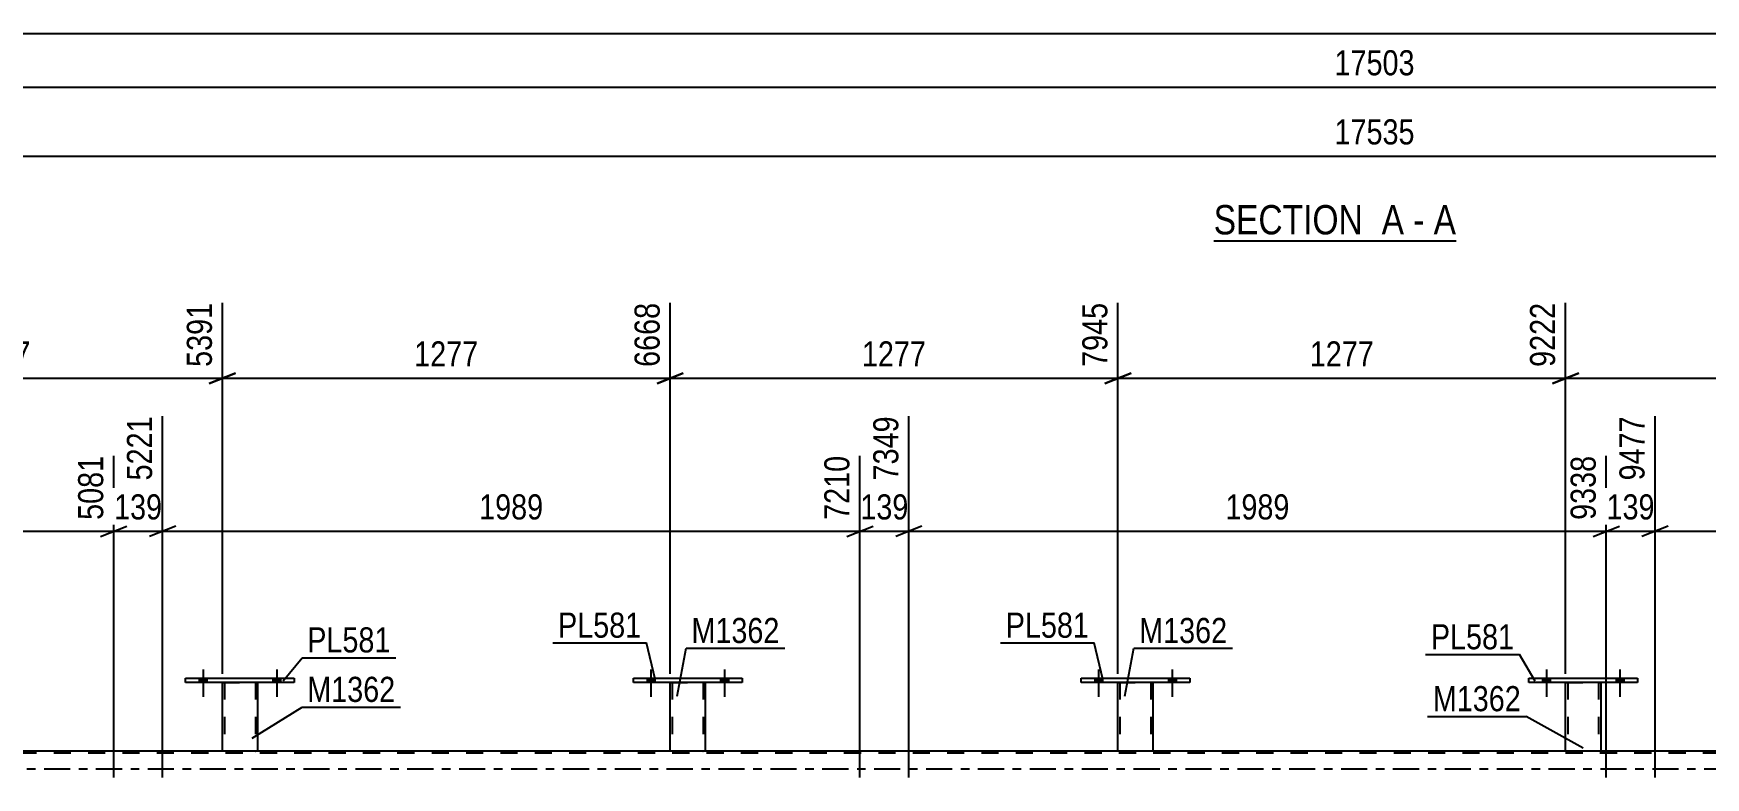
# Model space of a CAD drawing. Header units: millimetres. Extents: x -111 to 730, y -402 to 192.
# Drawn here: x 175.5 to 366.3, y -1 to 83.8 of the extents above; entities that cross this region are included whole.
import ezdxf

# ---------------------------------------------------------------- set-up
doc = ezdxf.new("R2010")
doc.units = ezdxf.units.MM
doc.linetypes.add('DXK_LINE_DOT2', pattern=[3.9198, 1.9599, -1.9599])
doc.linetypes.add('DXK_LINE_DOT3', pattern=[5.9187, 2.979, -0.9799, 0.9799, -0.9799])
doc.styles.add('Arial Narrow', font='ARIALN.TTF', dxfattribs={"height": 0.2})

# ---------------------------------------------------------------- blocks, each defined once
blk = doc.blocks.new('Unknown-192539618-11 - 1348')
at = {"color": 6, "linetype": 'Continuous'}
blk.add_line((310.14, 60.17), (337.79, 60.17), dxfattribs=at)
at = {"color": 0, "linetype": 'Continuous'}
for points in [[(328.25, 60.92), (328.25, 64.42), (310.14, 64.42), (310.14, 60.92)], [(331.85, 60.92), (331.85, 64.42), (329.3, 64.42), (329.3, 60.92)], [(334.18, 60.92), (334.18, 64.42), (332.9, 64.42), (332.9, 60.92)], [(337.79, 60.92), (337.79, 64.42), (335.23, 64.42), (335.23, 60.92)]]:
    blk.add_wipeout(points, dxfattribs=at)
at = {"color": 7, "linetype": 'Continuous', "style": 'Arial Narrow'}
for s, p in [('SECTION ', (310.14, 60.92)), ('A', (329.3, 60.92)), ('A', (335.23, 60.92)), ('-', (332.9, 60.92))]:
    blk.add_text(s, height=3.34, dxfattribs=at).set_placement(p)
blk = doc.blocks.new('Bolt-192539618-10839 - 2095')
at = {"linetype": 'Continuous'}
for points in [[(245.49, 9.84), (246.37, 9.84), (246.37, 10.32), (245.49, 10.32)], [(253.89, 9.84), (254.77, 9.84), (254.77, 10.32), (253.89, 10.32)]]:
    blk.add_hatch(color=1, dxfattribs=at).paths.add_polyline_path(points)
at = {"color": 1, "linetype": 'Continuous'}
for p, q in [((245.49, 10.32), (245.49, 9.84)), ((245.93, 11.32), (245.93, 8.2)), ((246.37, 10.32), (246.37, 9.84)), ((253.89, 10.32), (253.89, 9.84)), ((254.33, 11.32), (254.33, 8.2)), ((254.77, 10.32), (254.77, 9.84))]:
    blk.add_line(p, q, dxfattribs=at)
blk = doc.blocks.new('Part-192539618-2163 - 2095')
at = {"color": 2, "linetype": 'Continuous'}
for p, q in [((197.05, 2), (149.97, 2)), ((248.13, 2), (201.05, 2)), ((299.21, 2), (252.13, 2)), ((350.29, 2), (303.21, 2)), ((401.37, 2), (354.29, 2))]:
    blk.add_line(p, q, dxfattribs=at)
at = {"color": 7, "linetype": 'DXK_LINE_DOT2'}
for p, q in [((201.05, 2), (197.05, 2)), ((252.13, 2), (248.13, 2)), ((303.21, 2), (299.21, 2)), ((354.29, 2), (350.29, 2)), ((681.5, 1.76), (-18.61, 1.76))]:
    blk.add_line(p, q, dxfattribs=at)
at = {"color": 7, "linetype": 'DXK_LINE_DOT3'}
blk.add_line((-18.61, 0), (681.5, 0), dxfattribs=at)
blk = doc.blocks.new('Part-192539618-10813 - 2095')
at = {"color": 2, "linetype": 'Continuous'}
for p, q in [((346.09, 9.84), (346.09, 10.32)), ((346.09, 10.32), (358.49, 10.32)), ((358.49, 9.84), (346.09, 9.84)), ((358.49, 10.32), (358.49, 9.84))]:
    blk.add_line(p, q, dxfattribs=at)
blk = doc.blocks.new('Part-192539618-10806 - 2095')
at = {"color": 2, "linetype": 'Continuous'}
for p, q in [((197.05, 2), (197.05, 9.84)), ((201.05, 9.84), (201.05, 2)), ((201.01, 2), (197.05, 2)), ((201.05, 2), (201.01, 2))]:
    blk.add_line(p, q, dxfattribs=at)
at = {"color": 7, "linetype": 'DXK_LINE_DOT2'}
for p, q in [((197.05, 9.84), (201.05, 9.84)), ((197.05, 9.84), (197.05, 9.84)), ((197.05, 9.84), (197.05, 9.84)), ((197.29, 9.84), (197.29, 2)), ((200.81, 9.84), (200.81, 2)), ((201.05, 9.84), (201.05, 9.84)), ((201.05, 9.84), (201.05, 9.84)), ((200.79, 2), (200.81, 2))]:
    blk.add_line(p, q, dxfattribs=at)
blk = doc.blocks.new('Part-192539618-10808 - 2095')
at = {"color": 2, "linetype": 'Continuous'}
for p, q in [((248.13, 2), (248.13, 9.84)), ((252.13, 9.84), (252.13, 2)), ((252.09, 2), (248.13, 2)), ((252.13, 2), (252.09, 2))]:
    blk.add_line(p, q, dxfattribs=at)
at = {"color": 7, "linetype": 'DXK_LINE_DOT2'}
for p, q in [((248.13, 9.84), (252.13, 9.84)), ((248.13, 9.84), (248.13, 9.84)), ((248.13, 9.84), (248.13, 9.84)), ((248.37, 9.84), (248.37, 2)), ((251.89, 9.84), (251.89, 2)), ((252.13, 9.84), (252.13, 9.84)), ((252.13, 9.84), (252.13, 9.84)), ((251.87, 2), (251.89, 2))]:
    blk.add_line(p, q, dxfattribs=at)
blk = doc.blocks.new('Bolt-192539618-10843 - 2095')
at = {"linetype": 'Continuous'}
for points in [[(347.65, 9.84), (348.53, 9.84), (348.53, 10.32), (347.65, 10.32)], [(356.05, 9.84), (356.93, 9.84), (356.93, 10.32), (356.05, 10.32)]]:
    blk.add_hatch(color=1, dxfattribs=at).paths.add_polyline_path(points)
at = {"color": 1, "linetype": 'Continuous'}
for p, q in [((347.65, 10.32), (347.65, 9.84)), ((348.09, 11.32), (348.09, 8.2)), ((348.53, 10.32), (348.53, 9.84)), ((356.05, 10.32), (356.05, 9.84)), ((356.49, 11.32), (356.49, 8.2)), ((356.93, 10.32), (356.93, 9.84))]:
    blk.add_line(p, q, dxfattribs=at)
blk = doc.blocks.new('Bolt-192539618-10837 - 2095')
at = {"linetype": 'Continuous'}
for points in [[(194.41, 9.84), (195.29, 9.84), (195.29, 10.32), (194.41, 10.32)], [(202.81, 9.84), (203.69, 9.84), (203.69, 10.32), (202.81, 10.32)]]:
    blk.add_hatch(color=1, dxfattribs=at).paths.add_polyline_path(points)
at = {"color": 1, "linetype": 'Continuous'}
for p, q in [((194.41, 10.32), (194.41, 9.84)), ((194.85, 11.32), (194.85, 8.2)), ((195.29, 10.32), (195.29, 9.84)), ((202.81, 10.32), (202.81, 9.84)), ((203.25, 11.32), (203.25, 8.2)), ((203.69, 10.32), (203.69, 9.84))]:
    blk.add_line(p, q, dxfattribs=at)
blk = doc.blocks.new('Bolt-192539618-10836 - 2095')
at = {"linetype": 'Continuous'}
for points in [[(194.41, 9.84), (195.29, 9.84), (195.29, 10.32), (194.41, 10.32)], [(202.81, 9.84), (203.69, 9.84), (203.69, 10.32), (202.81, 10.32)]]:
    blk.add_hatch(color=1, dxfattribs=at).paths.add_polyline_path(points)
at = {"color": 1, "linetype": 'Continuous'}
for p, q in [((194.41, 10.32), (194.41, 9.84)), ((194.85, 11.32), (194.85, 8.2)), ((195.29, 10.32), (195.29, 9.84)), ((202.81, 10.32), (202.81, 9.84)), ((203.25, 11.32), (203.25, 8.2)), ((203.69, 10.32), (203.69, 9.84))]:
    blk.add_line(p, q, dxfattribs=at)
blk = doc.blocks.new('Part-192539618-10812 - 2095')
at = {"color": 2, "linetype": 'Continuous'}
for p, q in [((350.29, 2), (350.29, 9.84)), ((354.29, 9.84), (354.29, 2)), ((354.26, 2), (350.29, 2)), ((354.29, 2), (354.26, 2))]:
    blk.add_line(p, q, dxfattribs=at)
at = {"color": 7, "linetype": 'DXK_LINE_DOT2'}
for p, q in [((350.29, 9.84), (354.29, 9.84)), ((350.29, 9.84), (350.29, 9.84)), ((350.29, 9.84), (350.29, 9.84)), ((350.53, 9.84), (350.53, 2)), ((354.05, 9.84), (354.05, 2)), ((354.29, 9.84), (354.29, 9.84)), ((354.29, 9.84), (354.29, 9.84)), ((354.03, 2), (354.05, 2))]:
    blk.add_line(p, q, dxfattribs=at)
blk = doc.blocks.new('Part-192539618-10807 - 2095')
at = {"color": 2, "linetype": 'Continuous'}
for p, q in [((192.85, 9.84), (192.85, 10.32)), ((192.85, 10.32), (205.25, 10.32)), ((205.25, 9.84), (192.85, 9.84)), ((205.25, 10.32), (205.25, 9.84))]:
    blk.add_line(p, q, dxfattribs=at)
blk = doc.blocks.new('Part-192539618-10809 - 2095')
at = {"color": 2, "linetype": 'Continuous'}
for p, q in [((243.93, 9.84), (243.93, 10.32)), ((243.93, 10.32), (256.33, 10.32)), ((256.33, 9.84), (243.93, 9.84)), ((256.33, 10.32), (256.33, 9.84))]:
    blk.add_line(p, q, dxfattribs=at)
blk = doc.blocks.new('Part-192539618-10810 - 2095')
at = {"color": 2, "linetype": 'Continuous'}
for p, q in [((299.21, 2), (299.21, 9.84)), ((303.21, 9.84), (303.21, 2)), ((303.17, 2), (299.21, 2)), ((303.21, 2), (303.17, 2))]:
    blk.add_line(p, q, dxfattribs=at)
at = {"color": 7, "linetype": 'DXK_LINE_DOT2'}
for p, q in [((299.21, 9.84), (303.21, 9.84)), ((299.21, 9.84), (299.21, 9.84)), ((299.21, 9.84), (299.21, 9.84)), ((299.45, 9.84), (299.45, 2)), ((302.97, 9.84), (302.97, 2)), ((303.21, 9.84), (303.21, 9.84)), ((303.21, 9.84), (303.21, 9.84)), ((302.95, 2), (302.97, 2))]:
    blk.add_line(p, q, dxfattribs=at)
blk = doc.blocks.new('Part-192539618-10811 - 2095')
at = {"color": 2, "linetype": 'Continuous'}
for p, q in [((295.01, 9.84), (295.01, 10.32)), ((295.01, 10.32), (307.41, 10.32)), ((307.41, 9.84), (295.01, 9.84)), ((307.41, 10.32), (307.41, 9.84))]:
    blk.add_line(p, q, dxfattribs=at)
blk = doc.blocks.new('Bolt-192539618-10838 - 2095')
at = {"linetype": 'Continuous'}
for points in [[(245.49, 9.84), (246.37, 9.84), (246.37, 10.32), (245.49, 10.32)], [(253.89, 9.84), (254.77, 9.84), (254.77, 10.32), (253.89, 10.32)]]:
    blk.add_hatch(color=1, dxfattribs=at).paths.add_polyline_path(points)
at = {"color": 1, "linetype": 'Continuous'}
for p, q in [((245.49, 10.32), (245.49, 9.84)), ((245.93, 11.32), (245.93, 8.2)), ((246.37, 10.32), (246.37, 9.84)), ((253.89, 10.32), (253.89, 9.84)), ((254.33, 11.32), (254.33, 8.2)), ((254.77, 10.32), (254.77, 9.84))]:
    blk.add_line(p, q, dxfattribs=at)
blk = doc.blocks.new('Bolt-192539618-10840 - 2095')
at = {"linetype": 'Continuous'}
for points in [[(296.57, 9.84), (297.45, 9.84), (297.45, 10.32), (296.57, 10.32)], [(304.97, 9.84), (305.85, 9.84), (305.85, 10.32), (304.97, 10.32)]]:
    blk.add_hatch(color=1, dxfattribs=at).paths.add_polyline_path(points)
at = {"color": 1, "linetype": 'Continuous'}
for p, q in [((296.57, 10.32), (296.57, 9.84)), ((297.01, 11.32), (297.01, 8.2)), ((297.45, 10.32), (297.45, 9.84)), ((304.97, 10.32), (304.97, 9.84)), ((305.41, 11.32), (305.41, 8.2)), ((305.85, 10.32), (305.85, 9.84))]:
    blk.add_line(p, q, dxfattribs=at)
blk = doc.blocks.new('Bolt-192539618-10841 - 2095')
at = {"linetype": 'Continuous'}
for points in [[(296.57, 9.84), (297.45, 9.84), (297.45, 10.32), (296.57, 10.32)], [(304.97, 9.84), (305.85, 9.84), (305.85, 10.32), (304.97, 10.32)]]:
    blk.add_hatch(color=1, dxfattribs=at).paths.add_polyline_path(points)
at = {"color": 1, "linetype": 'Continuous'}
for p, q in [((296.57, 10.32), (296.57, 9.84)), ((297.01, 11.32), (297.01, 8.2)), ((297.45, 10.32), (297.45, 9.84)), ((304.97, 10.32), (304.97, 9.84)), ((305.41, 11.32), (305.41, 8.2)), ((305.85, 10.32), (305.85, 9.84))]:
    blk.add_line(p, q, dxfattribs=at)
blk = doc.blocks.new('Bolt-192539618-10842 - 2095')
at = {"linetype": 'Continuous'}
for points in [[(347.65, 9.84), (348.53, 9.84), (348.53, 10.32), (347.65, 10.32)], [(356.05, 9.84), (356.93, 9.84), (356.93, 10.32), (356.05, 10.32)]]:
    blk.add_hatch(color=1, dxfattribs=at).paths.add_polyline_path(points)
at = {"color": 1, "linetype": 'Continuous'}
for p, q in [((347.65, 10.32), (347.65, 9.84)), ((348.09, 11.32), (348.09, 8.2)), ((348.53, 10.32), (348.53, 9.84)), ((356.05, 10.32), (356.05, 9.84)), ((356.49, 11.32), (356.49, 8.2)), ((356.93, 10.32), (356.93, 9.84))]:
    blk.add_line(p, q, dxfattribs=at)
blk = doc.blocks.new('StraightDimension-192539618-1643 - 1348')
at = {"color": 7, "linetype": 'Continuous'}
blk.add_line((98.51, 83.82), (675.6, 83.82), dxfattribs=at)
blk = doc.blocks.new('StraightDimension-192539618-1882 - 1348')
at = {"color": 7, "linetype": 'Continuous'}
blk.add_line((-19.25, 69.82), (676.24, 69.82), dxfattribs=at)
at = {"color": 0}
blk.add_wipeout([(333.67, 70.57), (333.67, 74.77), (323.33, 74.77), (323.33, 70.57)], dxfattribs=at)
at = {"color": 3, "style": 'Arial Narrow'}
blk.add_text('17535', height=2.863, dxfattribs=at).set_placement((323.93, 71.17))
blk = doc.blocks.new('StraightDimension-192539618-6748 - 1348')
at = {"color": 7, "linetype": 'Continuous'}
blk.add_line((-18.61, 77.7), (675.6, 77.7), dxfattribs=at)
at = {"color": 0}
blk.add_wipeout([(333.67, 78.45), (333.67, 82.65), (323.33, 82.65), (323.33, 78.45)], dxfattribs=at)
at = {"color": 3, "style": 'Arial Narrow'}
blk.add_text('17503', height=2.863, dxfattribs=at).set_placement((323.93, 79.05))
blk = doc.blocks.new('StraightDimension-192539618-2521 - 2095')
at = {"color": 7, "linetype": 'Continuous'}
for p, q in [((105.09, -1), (105.09, 40.18)), ((184.65, -1), (184.65, 35.68)), ((106.59, 27.67), (103.59, 26.47)), ((105.09, 27.07), (184.65, 27.07)), ((183.15, 26.47), (186.15, 27.67))]:
    blk.add_line(p, q, dxfattribs=at)
at = {"color": 0, "linetype": 'Continuous'}
blk.add_wipeout([(184.05, 36.28), (179.85, 36.28), (179.85, 27.77), (184.05, 27.77)], dxfattribs=at)
at = {"color": 0}
blk.add_wipeout([(149.12, 27.82), (149.12, 32.02), (140.61, 32.02), (140.61, 27.82)], dxfattribs=at)
at = {"color": 3, "linetype": 'Continuous', "style": 'Arial Narrow'}
blk.add_text('5081', height=2.863, rotation=90.0002, dxfattribs=at).set_placement((183.45, 28.37))
at = {"color": 3, "style": 'Arial Narrow'}
blk.add_text('1989', height=2.863, dxfattribs=at).set_placement((141.21, 28.42))
blk = doc.blocks.new('StraightDimension-192539618-2594 - 2095')
at = {"color": 7, "linetype": 'Continuous'}
for p, q in [((275.36, -1), (275.36, 40.18)), ((269.78, -1), (269.78, 35.68)), ((268.28, 26.47), (271.28, 27.67)), ((269.78, 27.07), (275.36, 27.07)), ((276.86, 27.67), (273.86, 26.47))]:
    blk.add_line(p, q, dxfattribs=at)
at = {"color": 0}
blk.add_wipeout([(275.91, 27.82), (275.91, 32.02), (269.23, 32.02), (269.23, 27.82)], dxfattribs=at)
at = {"color": 0, "linetype": 'Continuous'}
blk.add_wipeout([(274.76, 40.78), (270.56, 40.78), (270.56, 32.27), (274.76, 32.27)], dxfattribs=at)
at = {"color": 3, "linetype": 'Continuous', "style": 'Arial Narrow'}
blk.add_text('7349', height=2.863, rotation=90.0002, dxfattribs=at).set_placement((274.16, 32.87))
at = {"color": 3, "style": 'Arial Narrow'}
blk.add_text('139', height=2.863, dxfattribs=at).set_placement((269.83, 28.42))
blk = doc.blocks.new('StraightDimension-192539618-35065 - 2095')
at = {"color": 7, "linetype": 'Continuous'}
for p, q in [((299.21, 10.84), (299.21, 53.12)), ((350.29, 10.84), (350.29, 53.12)), ((300.71, 45.11), (297.71, 43.91)), ((299.21, 44.51), (350.29, 44.51)), ((348.79, 43.91), (351.79, 45.11))]:
    blk.add_line(p, q, dxfattribs=at)
at = {"color": 0, "linetype": 'Continuous'}
blk.add_wipeout([(349.69, 53.72), (345.49, 53.72), (345.49, 45.21), (349.69, 45.21)], dxfattribs=at)
at = {"color": 0}
blk.add_wipeout([(329.01, 45.26), (329.01, 49.46), (320.5, 49.46), (320.5, 45.26)], dxfattribs=at)
at = {"color": 3, "linetype": 'Continuous', "style": 'Arial Narrow'}
blk.add_text('9222', height=2.863, rotation=90.0002, dxfattribs=at).set_placement((349.09, 45.81))
at = {"color": 3, "style": 'Arial Narrow'}
blk.add_text('1277', height=2.863, dxfattribs=at).set_placement((321.1, 45.86))
blk = doc.blocks.new('StraightDimension-192539618-2546 - 2095')
at = {"color": 7, "linetype": 'Continuous'}
for p, q in [((190.22, -1), (190.22, 40.18)), ((184.65, -1), (184.65, 35.68)), ((183.15, 26.47), (186.15, 27.67)), ((184.65, 27.07), (190.22, 27.07)), ((191.72, 27.67), (188.72, 26.47))]:
    blk.add_line(p, q, dxfattribs=at)
at = {"color": 0}
blk.add_wipeout([(190.78, 27.82), (190.78, 32.02), (184.09, 32.02), (184.09, 27.82)], dxfattribs=at)
at = {"color": 0, "linetype": 'Continuous'}
blk.add_wipeout([(189.62, 40.78), (185.42, 40.78), (185.42, 32.27), (189.62, 32.27)], dxfattribs=at)
at = {"color": 3, "linetype": 'Continuous', "style": 'Arial Narrow'}
blk.add_text('5221', height=2.863, rotation=90.0002, dxfattribs=at).set_placement((189.02, 32.87))
at = {"color": 3, "style": 'Arial Narrow'}
blk.add_text('139', height=2.863, dxfattribs=at).set_placement((184.69, 28.42))
blk = doc.blocks.new('StraightDimension-192539618-2570 - 2095')
at = {"color": 7, "linetype": 'Continuous'}
for p, q in [((190.22, -1), (190.22, 40.18)), ((269.78, -1), (269.78, 35.68)), ((191.72, 27.67), (188.72, 26.47)), ((190.22, 27.07), (269.78, 27.07)), ((268.28, 26.47), (271.28, 27.67))]:
    blk.add_line(p, q, dxfattribs=at)
at = {"color": 0, "linetype": 'Continuous'}
blk.add_wipeout([(269.18, 36.28), (264.98, 36.28), (264.98, 27.77), (269.18, 27.77)], dxfattribs=at)
at = {"color": 0}
blk.add_wipeout([(234.26, 27.82), (234.26, 32.02), (225.74, 32.02), (225.74, 27.82)], dxfattribs=at)
at = {"color": 3, "linetype": 'Continuous', "style": 'Arial Narrow'}
blk.add_text('7210', height=2.863, rotation=90.0002, dxfattribs=at).set_placement((268.58, 28.37))
at = {"color": 3, "style": 'Arial Narrow'}
blk.add_text('1989', height=2.863, dxfattribs=at).set_placement((226.34, 28.42))
blk = doc.blocks.new('StraightDimension-192539618-2618 - 2095')
at = {"color": 7, "linetype": 'Continuous'}
for p, q in [((275.36, -1), (275.36, 40.18)), ((354.92, -1), (354.92, 35.68)), ((276.86, 27.67), (273.86, 26.47)), ((275.36, 27.07), (354.92, 27.07)), ((353.42, 26.47), (356.42, 27.67))]:
    blk.add_line(p, q, dxfattribs=at)
at = {"color": 0, "linetype": 'Continuous'}
blk.add_wipeout([(354.32, 36.28), (350.12, 36.28), (350.12, 27.77), (354.32, 27.77)], dxfattribs=at)
at = {"color": 0}
blk.add_wipeout([(319.39, 27.82), (319.39, 32.02), (310.88, 32.02), (310.88, 27.82)], dxfattribs=at)
at = {"color": 3, "linetype": 'Continuous', "style": 'Arial Narrow'}
blk.add_text('9338', height=2.863, rotation=90.0002, dxfattribs=at).set_placement((353.72, 28.37))
at = {"color": 3, "style": 'Arial Narrow'}
blk.add_text('1989', height=2.863, dxfattribs=at).set_placement((311.48, 28.42))
blk = doc.blocks.new('StraightDimension-192539618-2642 - 2095')
at = {"color": 7, "linetype": 'Continuous'}
for p, q in [((360.49, -1), (360.49, 40.18)), ((354.92, -1), (354.92, 35.68)), ((353.42, 26.47), (356.42, 27.67)), ((354.92, 27.07), (360.49, 27.07)), ((361.99, 27.67), (358.99, 26.47))]:
    blk.add_line(p, q, dxfattribs=at)
at = {"color": 0}
blk.add_wipeout([(361.04, 27.82), (361.04, 32.02), (354.36, 32.02), (354.36, 27.82)], dxfattribs=at)
at = {"color": 0, "linetype": 'Continuous'}
blk.add_wipeout([(359.89, 40.78), (355.69, 40.78), (355.69, 32.27), (359.89, 32.27)], dxfattribs=at)
at = {"color": 3, "linetype": 'Continuous', "style": 'Arial Narrow'}
blk.add_text('9477', height=2.863, rotation=90.0002, dxfattribs=at).set_placement((359.29, 32.87))
at = {"color": 3, "style": 'Arial Narrow'}
blk.add_text('139', height=2.863, dxfattribs=at).set_placement((354.96, 28.42))
blk = doc.blocks.new('StraightDimension-192539618-2666 - 2095')
at = {"color": 7, "linetype": 'Continuous'}
for p, q in [((360.49, -1), (360.49, 40.18)), ((440.05, -1), (440.05, 37.51)), ((361.99, 27.67), (358.99, 26.47)), ((360.49, 27.07), (440.05, 27.07)), ((438.55, 26.47), (441.55, 27.67))]:
    blk.add_line(p, q, dxfattribs=at)
at = {"color": 0, "linetype": 'Continuous'}
blk.add_wipeout([(439.45, 38.11), (435.25, 38.11), (435.25, 27.77), (439.45, 27.77)], dxfattribs=at)
at = {"color": 0}
blk.add_wipeout([(404.53, 27.82), (404.53, 32.02), (396.01, 32.02), (396.01, 27.82)], dxfattribs=at)
at = {"color": 3, "linetype": 'Continuous', "style": 'Arial Narrow'}
blk.add_text('11466', height=2.863, rotation=90.0002, dxfattribs=at).set_placement((438.85, 28.37))
at = {"color": 3, "style": 'Arial Narrow'}
blk.add_text('1989', height=2.863, dxfattribs=at).set_placement((396.61, 28.42))
blk = doc.blocks.new('StraightDimension-192539618-35064 - 2095')
at = {"color": 7, "linetype": 'Continuous'}
for p, q in [((401.37, 10.84), (401.37, 54.95)), ((350.29, 10.84), (350.29, 53.12)), ((351.79, 45.11), (348.79, 43.91)), ((350.29, 44.51), (401.37, 44.51)), ((399.87, 43.91), (402.87, 45.11))]:
    blk.add_line(p, q, dxfattribs=at)
at = {"color": 0, "linetype": 'Continuous'}
blk.add_wipeout([(400.77, 55.55), (396.57, 55.55), (396.57, 45.21), (400.77, 45.21)], dxfattribs=at)
at = {"color": 0}
blk.add_wipeout([(380.09, 45.26), (380.09, 49.46), (371.58, 49.46), (371.58, 45.26)], dxfattribs=at)
at = {"color": 3, "linetype": 'Continuous', "style": 'Arial Narrow'}
blk.add_text('10499', height=2.863, rotation=90.0002, dxfattribs=at).set_placement((400.17, 45.81))
at = {"color": 3, "style": 'Arial Narrow'}
blk.add_text('1277', height=2.863, dxfattribs=at).set_placement((372.18, 45.86))
blk = doc.blocks.new('StraightDimension-192539618-35066 - 2095')
at = {"color": 7, "linetype": 'Continuous'}
for p, q in [((248.13, 10.84), (248.13, 53.12)), ((299.21, 10.84), (299.21, 53.12)), ((249.63, 45.11), (246.63, 43.91)), ((248.13, 44.51), (299.21, 44.51)), ((297.71, 43.91), (300.71, 45.11))]:
    blk.add_line(p, q, dxfattribs=at)
at = {"color": 0, "linetype": 'Continuous'}
blk.add_wipeout([(298.61, 53.72), (294.41, 53.72), (294.41, 45.21), (298.61, 45.21)], dxfattribs=at)
at = {"color": 0}
blk.add_wipeout([(277.93, 45.26), (277.93, 49.46), (269.41, 49.46), (269.41, 45.26)], dxfattribs=at)
at = {"color": 3, "linetype": 'Continuous', "style": 'Arial Narrow'}
blk.add_text('7945', height=2.863, rotation=90.0002, dxfattribs=at).set_placement((298.01, 45.81))
at = {"color": 3, "style": 'Arial Narrow'}
blk.add_text('1277', height=2.863, dxfattribs=at).set_placement((270.01, 45.86))
blk = doc.blocks.new('StraightDimension-192539618-35067 - 2095')
at = {"color": 7, "linetype": 'Continuous'}
for p, q in [((197.05, 10.84), (197.05, 53.12)), ((248.13, 10.84), (248.13, 53.12)), ((198.55, 45.11), (195.55, 43.91)), ((197.05, 44.51), (248.13, 44.51)), ((246.63, 43.91), (249.63, 45.11))]:
    blk.add_line(p, q, dxfattribs=at)
at = {"color": 0, "linetype": 'Continuous'}
blk.add_wipeout([(247.53, 53.72), (243.33, 53.72), (243.33, 45.21), (247.53, 45.21)], dxfattribs=at)
at = {"color": 0}
blk.add_wipeout([(226.85, 45.26), (226.85, 49.46), (218.33, 49.46), (218.33, 45.26)], dxfattribs=at)
at = {"color": 3, "linetype": 'Continuous', "style": 'Arial Narrow'}
blk.add_text('6668', height=2.863, rotation=90.0002, dxfattribs=at).set_placement((246.93, 45.81))
at = {"color": 3, "style": 'Arial Narrow'}
blk.add_text('1277', height=2.863, dxfattribs=at).set_placement((218.93, 45.86))
blk = doc.blocks.new('StraightDimension-192539618-35068 - 2095')
at = {"color": 7, "linetype": 'Continuous'}
for p, q in [((145.97, 10.84), (145.97, 53.12)), ((197.05, 10.84), (197.05, 53.12)), ((147.47, 45.11), (144.47, 43.91)), ((145.97, 44.51), (197.05, 44.51)), ((195.55, 43.91), (198.55, 45.11))]:
    blk.add_line(p, q, dxfattribs=at)
at = {"color": 0, "linetype": 'Continuous'}
blk.add_wipeout([(196.45, 53.72), (192.25, 53.72), (192.25, 45.21), (196.45, 45.21)], dxfattribs=at)
at = {"color": 0}
blk.add_wipeout([(175.77, 45.26), (175.77, 49.46), (167.25, 49.46), (167.25, 45.26)], dxfattribs=at)
at = {"color": 3, "linetype": 'Continuous', "style": 'Arial Narrow'}
blk.add_text('5391', height=2.863, rotation=90.0002, dxfattribs=at).set_placement((195.85, 45.81))
at = {"color": 3, "style": 'Arial Narrow'}
blk.add_text('1277', height=2.863, dxfattribs=at).set_placement((167.85, 45.86))
blk = doc.blocks.new('Mark-192539618-35561 - 2095')
at = {"color": 0}
blk.add_wipeout([(344.43, 13.62), (344.43, 16.62), (334.92, 16.62), (334.92, 13.62)], dxfattribs=at)
blk.add_wipeout([(344.43, 13.62), (344.43, 16.62), (334.92, 16.62), (334.92, 13.62)], dxfattribs=at)
at = {"color": 30, "linetype": 'Continuous'}
for p in [(334.32, 13.02), (346.83, 9.99)]:
    blk.add_line(p, (345.03, 13.02), dxfattribs=at)
at = {"color": 3, "style": 'Arial Narrow'}
blk.add_text('PL581', height=2.863, dxfattribs=at).set_placement((334.92, 13.62))
blk = doc.blocks.new('Mark-192539618-35538 - 2095')
at = {"color": 0}
blk.add_wipeout([(260.61, 14.33), (260.61, 17.33), (250.56, 17.33), (250.56, 14.33)], dxfattribs=at)
blk.add_wipeout([(260.61, 14.33), (260.61, 17.33), (250.56, 17.33), (250.56, 14.33)], dxfattribs=at)
at = {"color": 30, "linetype": 'Continuous'}
for p, q in [((248.94, 8.26), (249.96, 13.73)), ((249.96, 13.73), (261.21, 13.73))]:
    blk.add_line(p, q, dxfattribs=at)
at = {"color": 3, "style": 'Arial Narrow'}
blk.add_text('M1362', height=2.863, dxfattribs=at).set_placement((250.56, 14.33))
blk = doc.blocks.new('Mark-192539618-35551 - 2095')
at = {"color": 0}
blk.add_wipeout([(295.92, 14.94), (295.92, 17.94), (286.42, 17.94), (286.42, 14.94)], dxfattribs=at)
blk.add_wipeout([(295.92, 14.94), (295.92, 17.94), (286.42, 17.94), (286.42, 14.94)], dxfattribs=at)
at = {"color": 30, "linetype": 'Continuous'}
for p in [(285.82, 14.34), (297.5, 10.21)]:
    blk.add_line(p, (296.52, 14.34), dxfattribs=at)
at = {"color": 3, "style": 'Arial Narrow'}
blk.add_text('PL581', height=2.863, dxfattribs=at).set_placement((286.42, 14.94))
blk = doc.blocks.new('Mark-192539618-35548 - 2095')
at = {"color": 0}
blk.add_wipeout([(311.69, 14.33), (311.69, 17.33), (301.64, 17.33), (301.64, 14.33)], dxfattribs=at)
blk.add_wipeout([(311.69, 14.33), (311.69, 17.33), (301.64, 17.33), (301.64, 14.33)], dxfattribs=at)
at = {"color": 30, "linetype": 'Continuous'}
for p, q in [((300.02, 8.26), (301.04, 13.73)), ((301.04, 13.73), (312.29, 13.73))]:
    blk.add_line(p, q, dxfattribs=at)
at = {"color": 3, "style": 'Arial Narrow'}
blk.add_text('M1362', height=2.863, dxfattribs=at).set_placement((301.64, 14.33))
blk = doc.blocks.new('Mark-192539618-35419 - 2095')
at = {"color": 0}
blk.add_wipeout([(216.78, 7.62), (216.78, 10.62), (206.73, 10.62), (206.73, 7.62)], dxfattribs=at)
blk.add_wipeout([(216.78, 7.62), (216.78, 10.62), (206.73, 10.62), (206.73, 7.62)], dxfattribs=at)
at = {"color": 30, "linetype": 'Continuous'}
for p, q in [((200.45, 3.49), (206.13, 7.02)), ((206.13, 7.02), (217.38, 7.02))]:
    blk.add_line(p, q, dxfattribs=at)
at = {"color": 3, "style": 'Arial Narrow'}
blk.add_text('M1362', height=2.863, dxfattribs=at).set_placement((206.73, 7.62))
blk = doc.blocks.new('Mark-192539618-35420 - 2095')
at = {"color": 0}
blk.add_wipeout([(216.24, 13.26), (216.24, 16.26), (206.73, 16.26), (206.73, 13.26)], dxfattribs=at)
blk.add_wipeout([(216.24, 13.26), (216.24, 16.26), (206.73, 16.26), (206.73, 13.26)], dxfattribs=at)
at = {"color": 30, "linetype": 'Continuous'}
for p, q in [((203.97, 10.02), (206.13, 12.66)), ((206.13, 12.66), (216.84, 12.66))]:
    blk.add_line(p, q, dxfattribs=at)
at = {"color": 3, "style": 'Arial Narrow'}
blk.add_text('PL581', height=2.863, dxfattribs=at).set_placement((206.73, 13.26))
blk = doc.blocks.new('Mark-192539618-35541 - 2095')
at = {"color": 0}
blk.add_wipeout([(244.84, 14.94), (244.84, 17.94), (235.34, 17.94), (235.34, 14.94)], dxfattribs=at)
blk.add_wipeout([(244.84, 14.94), (244.84, 17.94), (235.34, 17.94), (235.34, 14.94)], dxfattribs=at)
at = {"color": 30, "linetype": 'Continuous'}
for p in [(234.74, 14.34), (246.42, 10.21)]:
    blk.add_line(p, (245.44, 14.34), dxfattribs=at)
at = {"color": 3, "style": 'Arial Narrow'}
blk.add_text('PL581', height=2.863, dxfattribs=at).set_placement((235.34, 14.94))
blk = doc.blocks.new('Mark-192539618-35558 - 2095')
at = {"color": 0}
blk.add_wipeout([(345.19, 6.56), (345.19, 9.56), (335.14, 9.56), (335.14, 6.56)], dxfattribs=at)
blk.add_wipeout([(345.19, 6.56), (345.19, 9.56), (335.14, 9.56), (335.14, 6.56)], dxfattribs=at)
at = {"color": 30, "linetype": 'Continuous'}
for p in [(334.54, 5.96), (352.31, 2.35)]:
    blk.add_line(p, (345.79, 5.96), dxfattribs=at)
at = {"color": 3, "style": 'Arial Narrow'}
blk.add_text('M1362', height=2.863, dxfattribs=at).set_placement((335.14, 6.56))

msp = doc.modelspace()

# ---------------------------------------------------------------- block references
for name in ['StraightDimension-192539618-1643 - 1348', 'Unknown-192539618-11 - 1348', 'Part-192539618-10807 - 2095', 'Bolt-192539618-10837 - 2095', 'Bolt-192539618-10836 - 2095', 'Part-192539618-10806 - 2095', 'Part-192539618-10809 - 2095', 'Bolt-192539618-10839 - 2095', 'Bolt-192539618-10838 - 2095', 'Part-192539618-10808 - 2095', 'Part-192539618-10811 - 2095', 'Bolt-192539618-10840 - 2095', 'Bolt-192539618-10841 - 2095', 'Part-192539618-10810 - 2095', 'Part-192539618-10813 - 2095', 'Bolt-192539618-10843 - 2095', 'Bolt-192539618-10842 - 2095', 'Part-192539618-10812 - 2095', 'Part-192539618-2163 - 2095']:
    msp.add_blockref(name, (0, 0))

# ---------------------------------------------------------------- next in the draw order: block references
for name in ['StraightDimension-192539618-1882 - 1348', 'StraightDimension-192539618-35065 - 2095', 'StraightDimension-192539618-2521 - 2095', 'StraightDimension-192539618-2594 - 2095']:
    msp.add_blockref(name, (0, 0))

# ---------------------------------------------------------------- next in the draw order: block references
for name in ['StraightDimension-192539618-6748 - 1348', 'StraightDimension-192539618-2546 - 2095', 'StraightDimension-192539618-2618 - 2095']:
    msp.add_blockref(name, (0, 0))

# ---------------------------------------------------------------- next in the draw order: block references
for name in ['StraightDimension-192539618-2570 - 2095', 'StraightDimension-192539618-2642 - 2095', 'Mark-192539618-35561 - 2095']:
    msp.add_blockref(name, (0, 0))

# ---------------------------------------------------------------- next in the draw order: block references
for name in ['StraightDimension-192539618-35066 - 2095', 'StraightDimension-192539618-2666 - 2095', 'Mark-192539618-35558 - 2095']:
    msp.add_blockref(name, (0, 0))

# ---------------------------------------------------------------- next in the draw order: block references
for name in ['StraightDimension-192539618-35064 - 2095', 'StraightDimension-192539618-35067 - 2095', 'Mark-192539618-35551 - 2095', 'Mark-192539618-35548 - 2095']:
    msp.add_blockref(name, (0, 0))

# ---------------------------------------------------------------- next in the draw order: block references
for name in ['StraightDimension-192539618-35068 - 2095', 'Mark-192539618-35541 - 2095', 'Mark-192539618-35538 - 2095', 'Mark-192539618-35419 - 2095']:
    msp.add_blockref(name, (0, 0))

# ---------------------------------------------------------------- next in the draw order: block references
msp.add_blockref('Mark-192539618-35420 - 2095', (0, 0))

doc.saveas('drawing.dxf')
